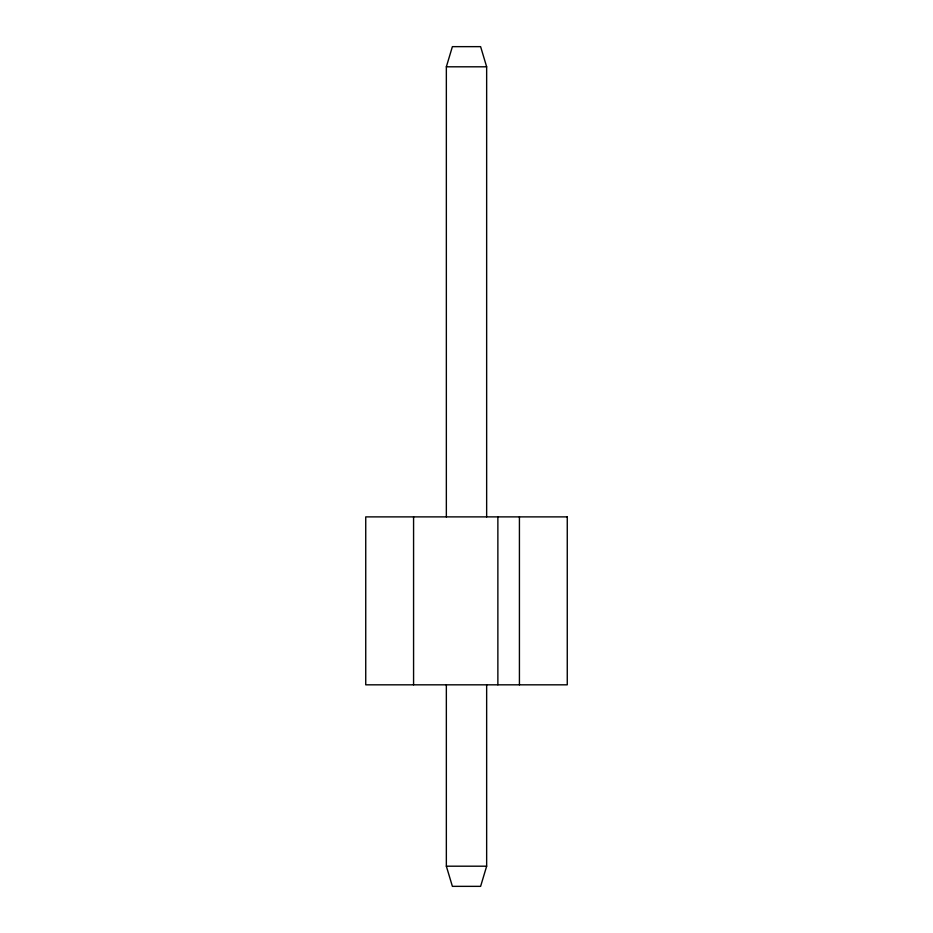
<?xml version="1.0" encoding="UTF-8"?>
<svg xmlns="http://www.w3.org/2000/svg" width="933" height="933" viewBox="0 0 933 933"><rect width="100%" height="100%" fill="white"/><g stroke="black" fill="none" stroke-linecap="round" stroke-linejoin="round"><path stroke-width="1.4" d="M446.347 516.882L446.347 66.803L452.388 46.65L480.612 46.65L486.653 66.803L486.653 516.882M486.653 684.822L486.653 866.197L480.612 886.35L452.388 886.35L446.347 866.197L446.347 684.822M446.347 66.803L486.653 66.803M446.347 866.197L486.653 866.197M519.424 516.882L519.424 684.822M497.872 516.882L497.872 684.822M413.576 516.882L413.576 684.822M567.264 516.882L365.736 516.882L365.736 684.822L567.264 684.822L567.264 516.882"/></g></svg>
